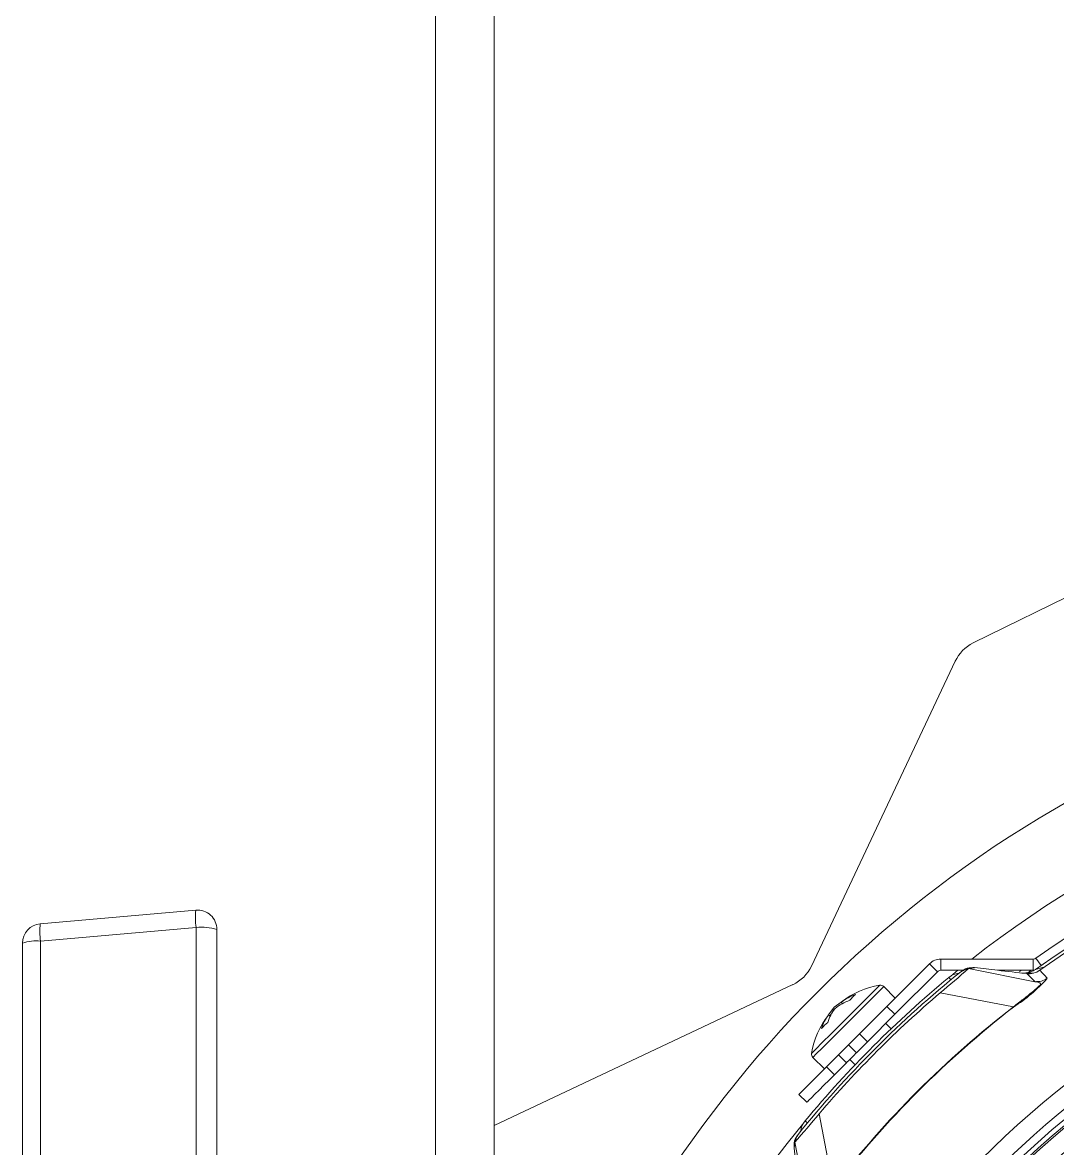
# Model space of a CAD drawing. Extents: x 7 to 113, y 1 to 87.
# Drawn here: x 101.757 to 105.084, y 38.972 to 42.592 of the extents above; entities that cross this region are included whole.
import ezdxf

# ---------------------------------------------------------------- set-up
doc = ezdxf.new("R2010")
doc.units = 0
doc.header["$MEASUREMENT"] = 0
doc.layers.add('OBJECT', color=7, linetype='CONTINUOUS')

msp = doc.modelspace()

# ---------------------------------------------------------------- linework, layer by layer
at = {"layer": 'OBJECT', "lineweight": 15}
for p, q in [((103.0847, 36.0256), (103.0847, 44.9982)), ((103.2727, 38.1818), (103.2727, 44.9982)), ((104.8131, 40.5975), (105.3177, 40.8454)), ((104.2929, 39.5588), (104.7551, 40.5386)), ((101.8137, 39.6948), (102.3137, 39.7385)), ((102.3148, 39.6831), (101.8148, 39.6394)), ((102.3148, 38.5938), (102.3148, 39.6831)), ((102.3817, 39.6763), (102.3817, 38.7908)), ((101.8148, 39.6394), (101.8148, 38.5313)), ((101.7567, 38.5244), (101.7567, 39.6325)), ((104.6728, 39.5663), (104.5358, 39.4292)), ((104.6728, 39.5663), (104.6983, 39.5408)), ((104.7089, 39.5812), (105.0062, 39.5812)), ((104.7089, 39.5452), (104.7089, 39.5812)), ((105.0062, 39.5452), (105.0062, 39.5812)), ((105.0316, 39.5608), (105.015, 39.584)), ((104.6983, 39.5408), (104.5613, 39.4038)), ((104.7089, 39.5452), (104.7817, 39.5452)), ((104.7636, 39.5452), (104.7409, 39.5267)), ((104.7984, 39.5512), (105.0115, 39.5087)), ((104.8926, 39.5452), (105.0062, 39.5452)), ((104.968, 39.5452), (104.9622, 39.5409)), ((104.9995, 39.5452), (104.9889, 39.5375)), ((105.0062, 39.5452), (105.0096, 39.5453)), ((103.2727, 39.046), (104.2332, 39.4991)), ((104.5626, 39.456), (104.5256, 39.493)), ((104.7069, 39.4729), (104.9425, 39.4277)), ((104.3679, 39.4218), (104.3681, 39.4216)), ((104.3923, 39.4383), (104.3889, 39.4427)), ((104.5358, 39.4292), (104.5613, 39.4038)), ((104.3534, 39.398), (104.3482, 39.402)), ((104.5613, 39.4038), (104.4729, 39.3154)), ((104.5494, 39.3575), (104.5322, 39.3747)), ((104.4121, 39.3055), (104.4474, 39.3409)), ((104.4375, 39.28), (104.4729, 39.3154)), ((104.4729, 39.3154), (104.4474, 39.3409)), ((104.4121, 39.3055), (104.4375, 39.28)), ((104.2979, 39.2653), (104.3349, 39.2283)), ((104.3414, 39.2348), (104.3803, 39.2737)), ((104.3668, 39.2093), (104.4057, 39.2482)), ((104.4057, 39.2482), (104.3803, 39.2737)), ((104.4162, 39.2587), (104.4334, 39.2415)), ((104.3414, 39.2348), (104.3668, 39.2093)), ((104.2784, 39.1209), (104.253, 39.1464)), ((104.318, 39.084), (104.3633, 38.8484)), ((104.2397, 38.9926), (104.2822, 38.7794))]:
    msp.add_line(p, q, dxfattribs=at)
at = {"layer": 'OBJECT', "lineweight": 15, "flags": 128}
for points in [[(104.2937, 39.2782), (104.2956, 39.2802), (104.3072, 39.2917), (104.3281, 39.3127), (104.3564, 39.341), (104.3893, 39.3739), (104.4236, 39.4081), (104.4558, 39.4404), (104.4829, 39.4675), (104.5022, 39.4868), (104.5118, 39.4964), (104.5127, 39.4972)], [(104.2979, 39.2653), (104.2991, 39.2665), (104.3088, 39.2763), (104.3277, 39.2952), (104.3541, 39.3215), (104.3856, 39.353), (104.4194, 39.3869), (104.4526, 39.42), (104.4821, 39.4495), (104.5053, 39.4728), (104.5203, 39.4877), (104.5256, 39.493), (104.5256, 39.493)], [(104.7346, 39.5221), (104.7354, 39.5212), (104.7375, 39.5186), (104.741, 39.5144)], [(104.3483, 39.4019), (104.366, 39.4272), (104.389, 39.4426)], [(104.4474, 39.3409), (104.4647, 39.3581), (104.4813, 39.3747), (104.4965, 39.39), (104.5099, 39.4034), (104.5209, 39.4143), (104.5291, 39.4225), (104.5341, 39.4275), (104.5358, 39.4292)], [(104.3803, 39.2737), (104.3827, 39.2761), (104.3864, 39.2798), (104.391, 39.2844), (104.3962, 39.2896), (104.4013, 39.2947), (104.406, 39.2994), (104.4097, 39.3031), (104.4121, 39.3055)], [(104.4057, 39.2482), (104.4081, 39.2506), (104.4118, 39.2543), (104.4165, 39.259), (104.4216, 39.2641), (104.4268, 39.2693), (104.4314, 39.2739), (104.4351, 39.2776), (104.4375, 39.28)], [(104.253, 39.1464), (104.2547, 39.1481), (104.2597, 39.1531), (104.2679, 39.1613), (104.2789, 39.1723), (104.2923, 39.1857), (104.3075, 39.201), (104.3241, 39.2175), (104.3414, 39.2348)], [(104.3668, 39.2093), (104.3496, 39.1921), (104.333, 39.1755), (104.3177, 39.1602), (104.3043, 39.1468), (104.2933, 39.1358), (104.2852, 39.1277), (104.2801, 39.1226), (104.2784, 39.1209)], [(104.2728, 39.0611), (104.2737, 39.0604), (104.2763, 39.0582), (104.2805, 39.0547)]]:
    msp.add_lwpolyline(points, dxfattribs=at)
at = {"layer": 'OBJECT', "lineweight": 15}
for centre, radius, start, end in [((104.8682, 40.4853), 0.125, 116.1616, 154.7468), ((106.9727, 36.8182), 3.76, 108.032, 163.7593), ((106.9727, 36.8182), 3.5095, 97.5316, 128.0676), ((106.9727, 36.8582), 3.356, 97.8782, 125.6868), ((106.9727, 36.8182), 3.36, 93.3521, 125.6636), ((106.9727, 36.8182), 3.35, 93.5142, 125.5044), ((106.9727, 36.8182), 3.0068, 93.8025, 160.2009), ((106.9727, 36.8182), 2.9472, 93.9337, 159.5632), ((102.5351, 39.7151), 0.2226, 173.9705, 188.2776), ((102.3192, 39.6763), 0.0625, 0, 95), ((101.8192, 39.6325), 0.0625, 95, 180), ((102.0351, 39.6714), 0.2226, 173.9728, 188.2758), ((102.3322, 39.5224), 0.1617, 72.1603, 96.1545), ((101.8012, 39.505), 0.1351, 84.199, 109.224), ((104.7089, 39.5302), 0.051, 90, 135), ((105.0062, 39.5962), 0.015, 270, 305.6868), ((104.1799, 39.6121), 0.125, 295.2532, 334.7468), ((106.9727, 36.8182), 3.5, 128.9328, 141.0672), ((104.7089, 39.5302), 0.015, 90, 135), ((101.7939, 42.9701), 4.5515, 309.7926, 311.3078), ((104.7742, 39.4744), 0.062, 96.3397, 129.6151), ((104.8509, 39.3883), 0.1711, 107.8672, 116.9678), ((104.9776, 39.5984), 0.062, 270.019, 305.6636), ((104.9923, 39.5942), 0.06, 263.4816, 305.5044), ((98.8524, 33.3382), 8.7184, 45.05316, 45.29446), ((107.7687, 29.692), 10.2338, 105.44579, 105.61664), ((99.0265, 33.911), 8.2313, 42.95192, 43.19713), ((106.9727, 36.8182), 3.51, 129.6151, 140.2829), ((104.553, 39.2379), 0.2624, 98.8332, 128.5028), ((104.515, 39.4824), 0.015, 45, 98.8332), ((104.6755, 39.8496), 0.5, 302.3342, 318.7101), ((106.9727, 36.8182), 3.4902, 130.4808, 139.5192), ((104.4774, 39.3325), 0.1414, 107.5356, 128.7653), ((104.5312, 39.3525), 0.1499, 130.0101, 139.9899), ((104.4802, 39.3356), 0.1413, 141.7957, 162.6156), ((104.4845, 39.3278), 0.1497, 141.1353, 151.7786), ((106.9059, 36.885), 3.2124, 127.675, 142.325), ((106.9729, 36.818), 3.3058, 127.8845, 142.1155), ((104.4666, 39.3012), 0.1559, 108.7728, 128.6563), ((105.1428, 39.584), 0.2541, 217.9736, 218.1349), ((104.553, 39.2379), 0.2624, 141.4972, 171.1668), ((104.4476, 39.3235), 0.1267, 141.6762, 164.074), ((104.4547, 39.2488), 0.1691, 130.3013, 139.6987), ((106.9727, 36.8182), 2.9217, 121.1451, 159.3669), ((106.9727, 36.8182), 2.901, 121.6184, 159.7287), ((106.9727, 36.8182), 2.9067, 121.4467, 159.3669), ((104.3085, 39.2759), 0.015, 171.1668, 225), ((106.9727, 36.8182), 2.841, 126.047, 159.2386), ((100.9578, 41.8797), 4.3711, 318.661, 320.2387), ((104.3205, 39.0215), 0.062, 140.2829, 173.5583), ((106.9727, 36.8182), 3.5095, 140.4101, 162.4857), ((104.4046, 38.9392), 0.1733, 153.0891, 162.0767)]:
    msp.add_arc(centre, radius, start, end, dxfattribs=at)
for points, knots in [([(104.7733, 39.5408), (104.78, 39.5452), (104.7936, 39.554), (104.8097, 39.5538), (104.8178, 39.5538)], [0, 0, 0, 0, 0.499761, 1, 1, 1, 1]), ([(104.9855, 39.5346), (104.9542, 39.5382), (104.8983, 39.5446), (104.8424, 39.5509), (104.8178, 39.5538)], [0, 0, 0, 0, 0.56, 1, 1, 1, 1]), ([(104.9425, 39.4277), (104.9425, 39.4277), (104.9535, 39.4361), (104.9756, 39.4535), (105.0032, 39.4753), (105.017, 39.4868), (105.0271, 39.4961), (105.03, 39.4999), (105.0297, 39.5041), (105.0242, 39.5063), (105.0153, 39.5087), (105.0115, 39.5087), (105.0115, 39.5087)], [0, 0, 0, 0, 0.000008, 0.138314, 0.276605, 0.396733, 0.417142, 0.570177, 0.591105, 0.795128, 0.999992, 1, 1, 1, 1]), ([(105.0512, 39.5196), (105.0451, 39.5161), (105.0328, 39.5089), (105.0186, 39.5088), (105.0115, 39.5087)], [0, 0, 0, 0, 0.5, 1, 1, 1, 1]), ([(104.2372, 38.9731), (104.2371, 38.9812), (104.2369, 38.9973), (104.2457, 39.0109), (104.2501, 39.0177)], [0, 0, 0, 0, 0.49976, 1, 1, 1, 1]), ([(104.2563, 38.8054), (104.2527, 38.8367), (104.2464, 38.8926), (104.24, 38.9485), (104.2372, 38.9731)], [0, 0, 0, 0, 0.56, 1, 1, 1, 1])]:
    msp.add_open_spline(points, degree=3, knots=knots, dxfattribs=at)
for points in [[(104.8178, 39.5538), (104.7984, 39.5512)], [(104.9693, 39.5364), (105.0069, 39.5365)], [(105.0115, 39.5087), (105.0115, 39.5087)], [(104.2397, 38.9926), (104.2372, 38.9731)]]:
    msp.add_open_spline(points, degree=1, dxfattribs=at)

doc.saveas('drawing.dxf')
